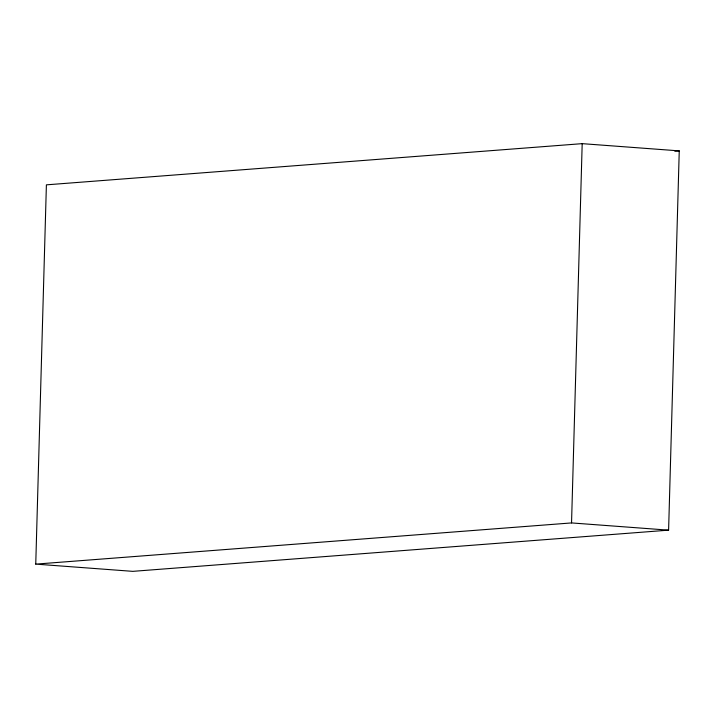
<?xml version="1.0" encoding="UTF-8"?>
<svg xmlns="http://www.w3.org/2000/svg" width="715" height="715" viewBox="0 0 715 715"><rect width="100%" height="100%" fill="white"/><g stroke="black" fill="none" stroke-linecap="round" stroke-linejoin="round"><path stroke-width="1.07" d="M35.75 564.117L46.395 184.845L582.189 143.652L679.25 150.883L668.605 530.155L132.811 571.348L35.75 564.117L571.544 522.924L668.605 530.155M571.544 522.924L582.189 143.652M674.808 151.222L679.25 150.883"/></g></svg>
